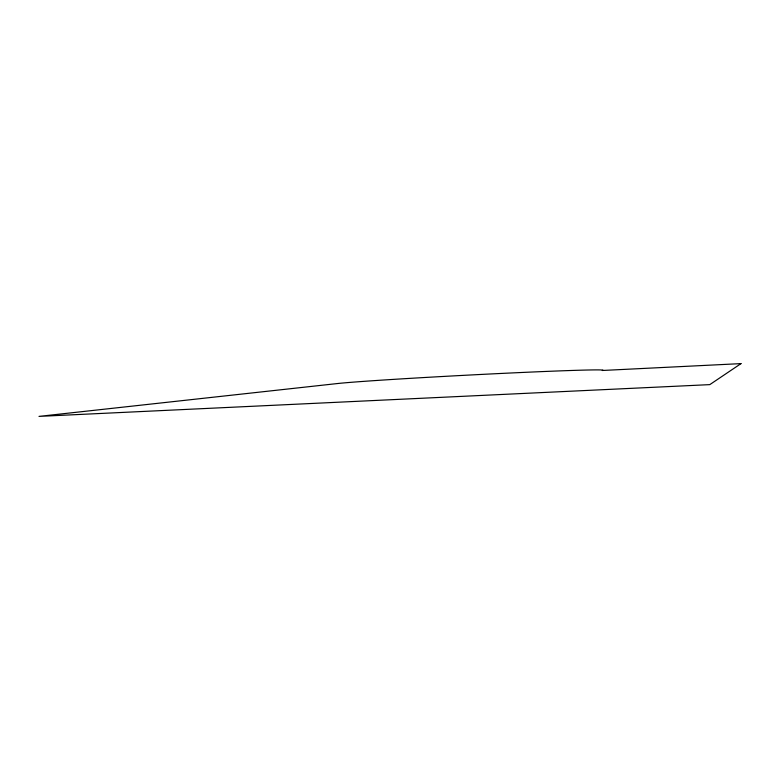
<?xml version="1.0" encoding="UTF-8"?>
<svg xmlns="http://www.w3.org/2000/svg" width="780" height="780" viewBox="0 0 780 780"><rect width="100%" height="100%" fill="white"/><g stroke="black" fill="none" stroke-linecap="round" stroke-linejoin="round"><path stroke-width="1.17" d="M741 363.616L709.79 384.628L39 416.383L336.989 383.594A135.72 2.174 -3 0 1 493.252 373.834A135.72 2.174 -3 0 1 602.258 370.481L741 363.616"/></g></svg>
